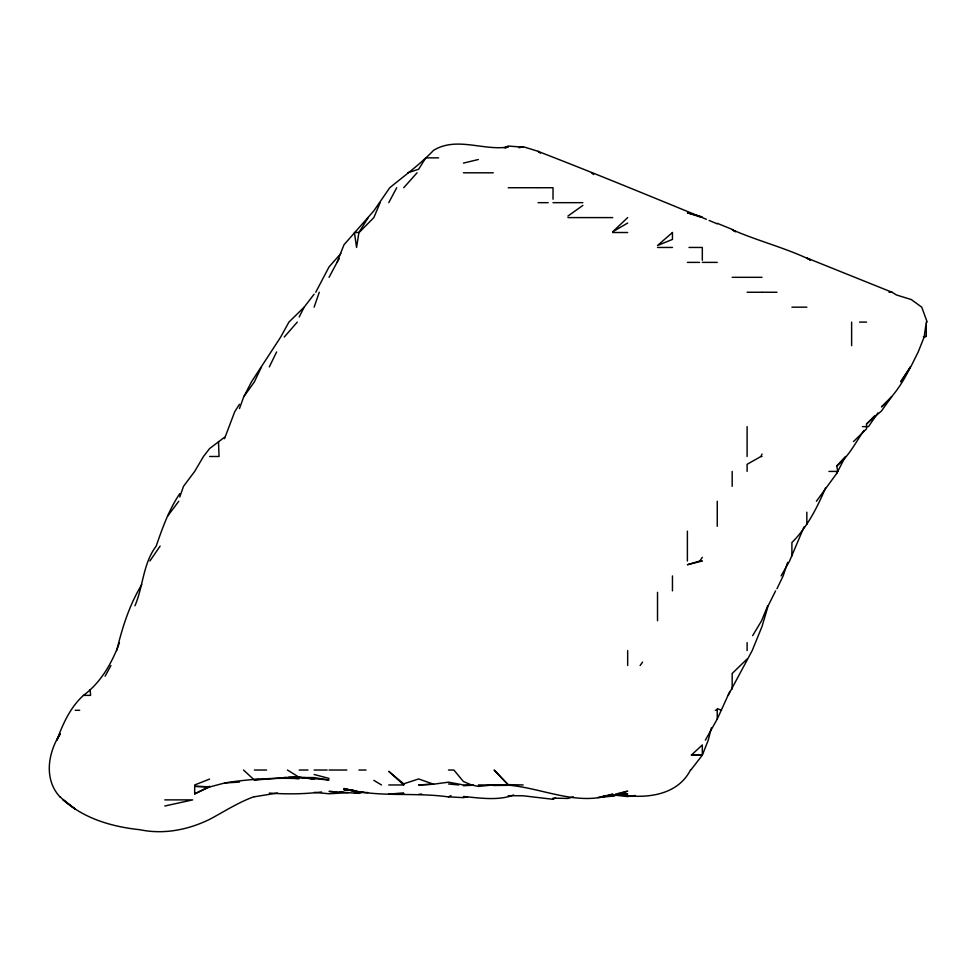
<?xml version="1.0" encoding="UTF-8"?>
<svg xmlns="http://www.w3.org/2000/svg" width="976" height="976" viewBox="0 0 976 976"><rect width="100%" height="100%" fill="white"/><g stroke="black" fill="none" stroke-linecap="round" stroke-linejoin="round"><path stroke-width="1.46" d="M924.15 337.037L926.273 322.104L926.273 336.354L924.15 337.037L918.196 351.97L911.34 365.732L900.677 381.836L910.51 366.903C903.215 381.775 894.199 396.049 881.487 406.907L891.613 396.756L881.487 410.957L866.554 423.938L866.554 428.854L853.512 441.555M711.358 727.95L708.259 740.162L702.366 755.095M116.73 650.577C122.256 627.641 129.405 604.9 141.74 584.636M804.029 526.894L789.596 560.993L781.093 575.925M787.644 562.359L783.142 575.925L776.969 588.748M314.113 307.172L319.274 292.251M729.853 691.386L717.25 719.068L705.367 740.162M329.046 277.318L337.049 262.385L343.979 244.769L373.845 210.84L389.753 187.734C404.637 175.558 420.18 164.273 433.564 150.341C456.536 136.274 483.23 150.951 508.215 147.022L505.507 147.998M179.743 497.052L183.512 486.341L194.675 471.408L203.472 456.487L209.608 448.557L224.529 437.26M239.462 408.602L243.756 396.756L251.491 381.836L280.71 337.037L288.908 322.104L304.158 307.172L314.113 294.179M134.956 605.791C143.301 586.247 142.947 563.603 156.209 546.072C162.443 527.967 168.97 509.679 179.743 493.697M775.603 590.858L768.161 605.791L762.036 626.433L752.203 650.577L728.169 695.376M767.709 605.791L761.609 620.724L752.667 635.644M224.529 438.651L234.74 411.689L239.462 404.284M380.128 202.666L373.845 217.599L359.095 232.52M825.684 487.658C817.254 507.459 807.311 527.199 791.902 542.534L791.902 555.917M747.104 471.408L747.104 464.308L760.963 456.487L762.036 454.047M119.426 642.794C111.947 663.021 101.101 682.261 83.472 695.376C70.272 707.295 62.952 723.802 56.864 740.162L60.292 733.732C47.922 752.606 43.493 779.531 60.292 797.258M261.495 366.903L254.394 381.836L243.756 396.756M269.327 366.903L276.611 351.97M299.193 316.98L304.158 307.172M315.748 292.251L329.046 266.899L340.831 253.54M388.765 202.666L396.695 187.734M105.091 676.246L110.947 665.51M337.049 262.385L339.136 258.738M690.483 770.027C676.612 797.16 642.281 799.198 615.71 794.061M816.4 501.274L836.688 473.458L845.472 456.487L836.688 466.028L837.884 471.408L828.941 471.408M358.912 232.52L354.422 232.52L356.569 247.453L358.912 232.52L368.233 217.599M699.853 560.993L702.317 560.993L687.385 564.726L699.853 560.993L702.317 557.32M864.041 430.355C855.464 442.701 848.778 456.524 836.688 466.028M149.877 560.993L160.137 546.072M877.888 412.933L868.494 426.622L862.418 426.622M640.134 665.51L642.586 662.082M167.543 516.206L178.754 501.274M690.813 770.027L702.317 755.204L702.317 744.956L691.398 755.095L702.317 755.204M284.26 337.037L297.277 322.104M403.698 187.734L417.069 172.801M866.554 423.938L874.679 415.776M747.104 658.995L732.171 673.477L732.171 689.08M627.666 217.599L612.733 231.751L627.666 223.065M567.934 216.05L582.867 205.436M450.985 795.611L448.496 796.928C413.8 791.914 378.054 797.941 343.979 788.535L358.912 791.89L343.979 789.157L354.434 790.584M508.215 795.66L523.148 795.782L553.014 799.295L555.503 798.002M209.608 786.79L194.675 786.339L194.675 793.903L209.608 786.241M513.644 794.976C498.663 800.942 479.35 798.002 463.429 796.477M194.675 793.903L209.608 786.961L224.529 783.045M504.141 147.779L508.215 146.046L523.148 147.193M194.675 784.96L209.608 779.092M254.394 796.587C238.534 802.187 224.382 811.507 209.608 819.376C188.112 829.832 163.748 834.7 140.093 829.746C111.215 826.745 81.374 817.998 60.292 796.953M336.513 791.865L329.046 791.426L358.912 793.354L362.987 792M493.283 784.96C533.591 782.215 572.875 808.543 612.733 794.147L597.8 797.526L612.733 796.135L627.666 791.158L618.162 793.366M403.698 783.838L403.698 784.96L388.765 771.357L403.698 783.838L418.631 778.946L433.564 784.192L448.496 782.179L463.429 784.96L473.153 784.96M407.675 172.801L418.631 169.238L425.768 157.868L438.614 157.868M603.766 796.038L612.733 796.172L616.795 794.976M573.363 796.88L567.934 798.441L553.014 798.136L553.014 799.295M519.073 147.742L523.148 146.693L538.081 151.304L540.558 152.951L538.081 151.402C592.652 172.459 646.783 194.785 700.951 217.014M463.429 163.114L478.35 159.515M277.477 793.037L254.394 796.77M467.492 796.733L463.429 797.648L448.496 796.843M164.81 806.017L192.675 799.881L164.81 799.881M321.58 791.975C304.402 794.183 286.688 794.244 269.327 793.098M923.381 336.805L926.273 336.354M635.132 795.464L627.666 796.562L612.733 794.915M418.631 794.403L421.62 794.025M348.456 792.61L329.046 793.769L314.113 792.366M243.524 770.027L254.394 780.092L284.26 777.677L299.193 778.592C274.317 777.677 249.026 778.994 224.529 782.984L239.462 782.093M432.087 784.253L418.631 784.972L433.564 784.192M615.71 794.44L627.666 793.732L623.176 793.732M463.429 785.741L473.153 785.192M254.394 779.604L258.872 779.36M263.361 779.129L269.327 778.811M288.737 777.225L299.193 776.798M493.283 785.485L508.215 785.326M284.26 777.408L314.113 777.591L329.046 780.007L299.193 777.323L287.432 770.027M463.429 172.801L493.283 172.801M508.215 187.734L537.52 187.734M538.081 187.734L553.014 187.734L553.014 199.238M538.081 202.666L548.219 202.666M553.014 202.666L582.867 202.666M567.934 217.599L612.733 217.599M612.733 232.52L627.666 232.52M657.519 247.453L672.452 247.453M688.995 247.453L702.317 247.453L702.317 260.299M687.385 262.385L699.585 262.385M702.317 262.385L717.25 262.385M732.171 277.318L762.036 277.318M747.104 292.251L762.036 292.251M762.5 292.251L776.969 292.251M889.002 292.251L892.003 292.251L896.407 294.947L911.34 299.583L921.747 307.172L927.2 322.104M791.902 307.172L806.835 307.172M859.551 322.104L866.554 322.104M209.608 456.487L219.051 456.487L218.49 441.555M760.963 456.487L762.036 456.487M83.472 695.376L90.585 695.376L90.158 689.666M75.225 710.296L79.69 710.296M715.31 710.296L717.25 710.296M691.398 755.095L702.317 755.095M254.394 770.027L266.594 770.027M299.193 770.027L307.977 770.027M314.113 770.027L327.155 770.027M329.046 770.027L346.846 770.027M358.912 770.027L366.037 770.027M448.496 770.027L453.877 770.027L463.429 781.532L471.53 784.96L478.35 786.424L493.002 784.96L478.35 784.96M388.765 784.96L403.698 784.96M523.148 784.96L508.215 784.631L494.112 770.027L508.215 784.96M358.912 792.414L367.867 792.561M606.755 795.94L612.733 796.172M194.675 786.339L209.608 786.961M339.502 792.036L343.979 792.305M354.434 793.037L358.912 793.354M448.496 783.972L458.708 784.96M299.193 777.323L314.113 779.092L303.67 777.482M620.199 794L627.666 795.355M314.113 774.493L329.046 778.397M702.317 216.928L687.385 212.792L700.951 217.16M721.496 710.296L717.25 708.625L717.25 719.068M717.25 223.309L732.171 229.384L735.562 231.739L732.171 229.726C757.779 240.95 785.351 247.806 810.385 259.872M702.317 217.599L706.38 219.307M709.101 220.442L717.25 223.858M892.003 292.251L806.835 258.006L810.385 260.202M373.845 780.349L381.482 784.96M62.952 799.881L75.225 809.08L63.452 799.881M591.554 172.801L593.628 174.509M851.621 322.104L851.621 345.663M836.688 471.408L836.688 473.458M806.835 512.156L806.835 524.319M747.104 426.622L747.104 456.487M747.104 642.611L747.104 650.577M732.171 471.408L732.171 486.341M717.25 501.274L717.25 526.332M687.385 531.139L687.385 560.993M672.452 575.925L672.452 590.858M657.519 592.347L657.519 620.724M627.666 650.577L627.666 665.51M672.452 232.52L657.519 245.513L672.452 239.413L672.452 232.52M403.698 793.305L388.765 793.939L403.698 793.305M354.434 790.645L343.979 789.804L354.434 790.78"/></g></svg>
